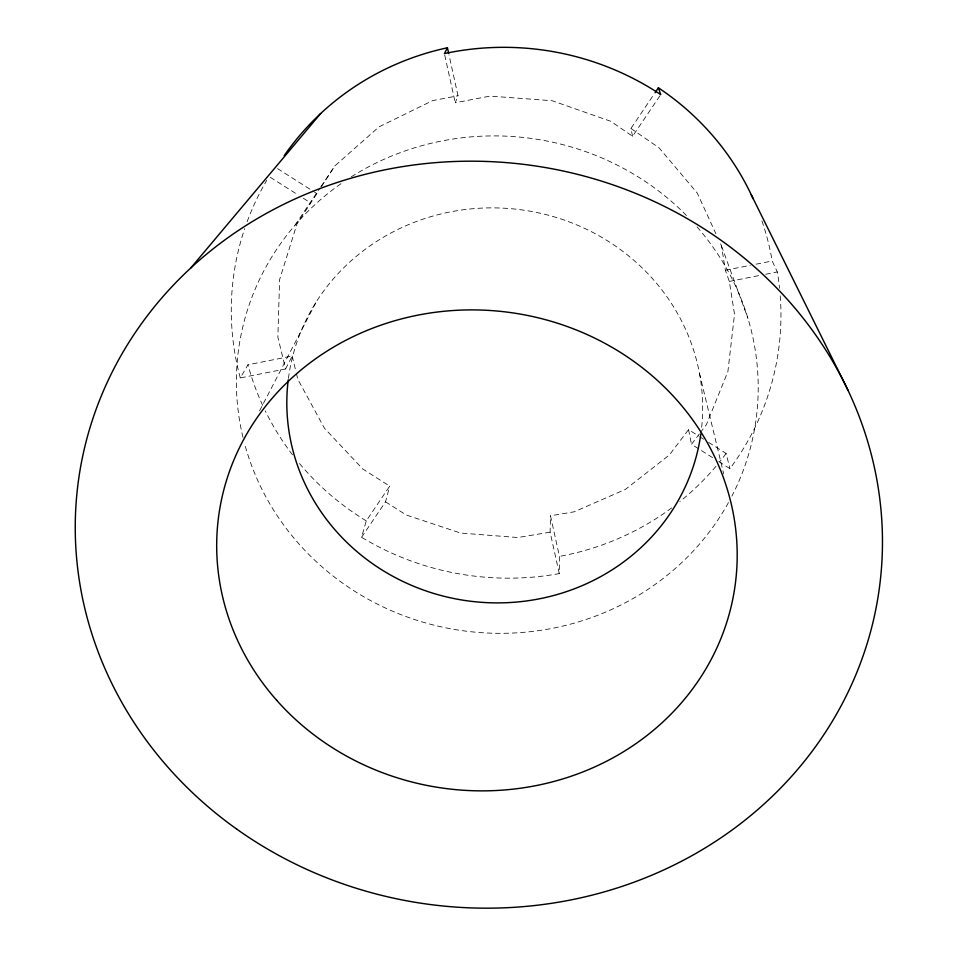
<?xml version="1.0" encoding="UTF-8"?>
<svg xmlns="http://www.w3.org/2000/svg" width="955" height="955" viewBox="0 0 955 955"><rect width="100%" height="100%" fill="white"/><g stroke="black" fill="none" stroke-linecap="round" stroke-linejoin="round"><path stroke-width="0.72" stroke-dasharray="4.78 3.58" d="M296.384 373.429L297.781 379.219L324.449 428.234L362.685 468.941L389.7 486.131L366.266 520.869L361.575 537.271A274.98 265.275 7 0 0 559.272 573.597L559.439 556.395L550.498 515.784L574.242 511.808L625.453 489.378L669.395 454.95L688.555 429.631L698.571 435.993M559.272 573.597L550.116 532.162L550.498 515.784M361.575 537.271L385.522 501.853L389.7 486.131M659.905 95.846L632.58 136.29L610.77 121.297L552.145 100.729L490.034 96.097L455.249 102.758L458.006 95.763L449.041 55.044M285.569 368.964L292.206 356.036L247.966 364.786L240.29 377.905L285.569 368.964L277.857 337.103L279.612 279.612L296.945 224.067L318.469 191.203M259.569 410.817L316.332 301.78M321.596 186.368L334.93 165.824L378.968 126.896L432.603 100.633L458.006 95.763M295.071 225.141L319.985 188.075M320.82 186.834L334.93 165.824M632.58 136.29L630.933 128.471L654.223 93.948M712.573 457.636L691.492 444.278L699.37 433.904M700.254 432.746L706.378 424.677L727.889 371.614L734.526 314.267L729.31 281.427L725.358 270.277L721.479 245.901L719.616 241.83M725.358 270.277L750.236 265.347M756.085 264.189L772.189 261.002L777.31 271.948A274.98 265.275 7 0 1 779.543 288.231M729.31 281.427L759.858 275.398M765.671 274.252L777.31 271.948M550.116 532.162L517.873 537.534L460.644 533.057L406.197 514.972L385.522 501.853M270.253 177.296L298.426 195.142M303.32 198.246L310.673 202.914M718.781 461.575L729.942 468.642A274.98 265.275 7 0 0 780.104 294.2M277.523 168.617L313.204 191.275M314.434 192.05L316.893 193.614M699.824 436.793L703.572 439.181M708.586 442.356L726.11 453.482L729.942 468.642M630.933 128.471L659.105 147.858L697.234 193.053L715.88 233.7M721.479 245.901L747.98 318.493M699.442 373.19L723.711 473.919M292.206 356.036L296.038 371.973M444.708 55.044L455.249 102.758M688.555 429.631L691.492 444.278M240.29 377.905A274.98 265.275 7 0 1 244.707 228.603M247.154 221.691A274.98 265.275 7 0 1 266.755 180.304M726.11 453.482A268.391 259.497 7 0 1 719.795 461.683M716.023 466.267A268.391 259.497 7 0 1 679.888 501.566M671.711 507.881A268.391 259.497 7 0 1 559.439 556.395M366.266 520.869A268.391 259.497 7 0 1 298.127 461.886M292.552 454.867A268.391 259.497 7 0 1 265.239 410.793M262.673 405.398A268.391 259.497 7 0 1 247.966 364.786M761.923 220.915A268.391 259.497 7 0 1 772.189 261.002M288.422 378.395A208.083 197.351 7 0 1 518.195 209.431A208.083 197.351 7 0 1 701.591 427.983M697.019 226.86A261.109 248.527 7 0 1 731.912 496.099M728.474 502.545A261.109 248.527 7 0 1 466.995 631.279A261.109 248.527 7 0 1 244.432 443.096M242.988 437.39A261.109 248.527 7 0 1 342.678 182.524M351.297 176.83A261.109 248.527 7 0 1 686.967 215.997"/><path stroke-width="1.43" d="M448.719 53.587L447.441 47.774L444.385 53.599A274.98 265.275 7 0 1 660.741 94.617L658.377 87.788L655.058 92.719M190.785 267.985L320.689 113.502M751.239 194.713L848.147 390.583M284.184 155.701A268.391 259.497 7 0 1 447.441 47.774M658.377 87.788A268.391 259.497 7 0 1 753.113 198.747M700.875 433.821A208.083 197.351 7 0 1 468.989 601.041A208.083 197.351 7 0 1 288.231 379.863M236.924 829.25A404.049 373.011 7 0 0 879.603 586.275A404.049 373.011 7 0 0 320.068 188.529A404.049 373.011 7 0 0 236.924 829.25M276.747 700.373A260.548 240.171 7 0 0 721.061 638.167A260.548 240.171 7 0 0 432.997 312.595A260.548 240.171 7 0 0 276.747 700.373"/></g></svg>
